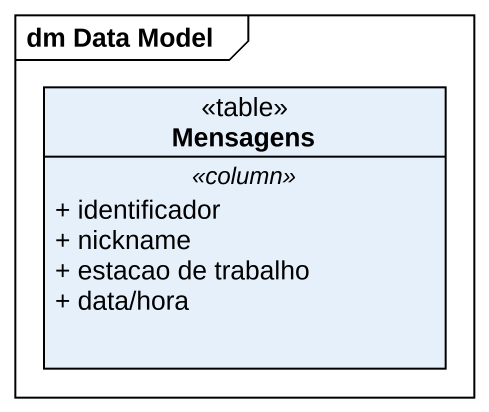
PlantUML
@startuml
mainframe dm Data Model
hide circle
hide empty members
skinparam classAttributeIconSize 0
class Mensagens <<table>> {
  .. <<column>> ..
  + identificador
  + nickname
  + estacao de trabalho
  + data/hora
}
@enduml
